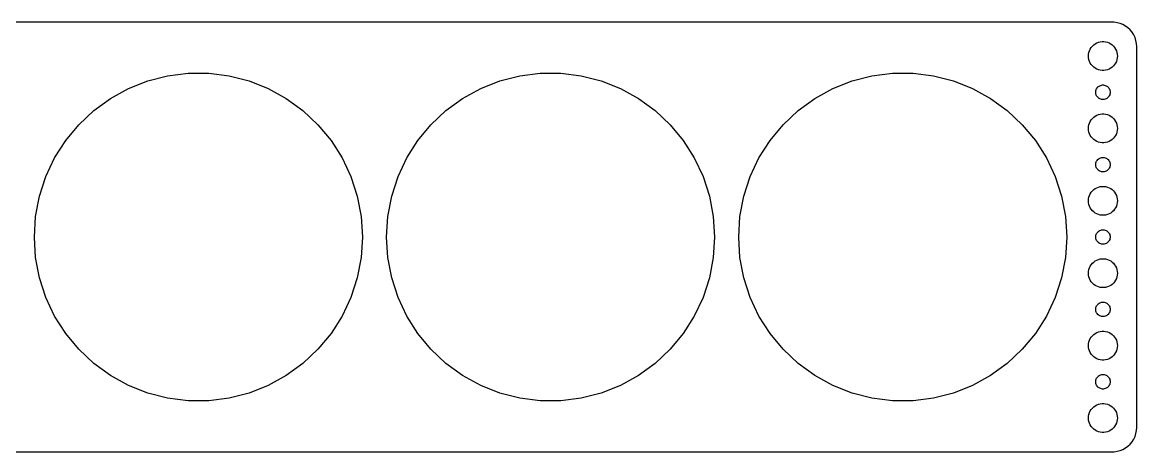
# Model space of a CAD drawing. Header units: metres. Extents: x -194 to 194, y -44 to 44.
# Drawn here: x -36.5 to 194.5, y -44.5 to 44.5 of the extents above; entities that cross this region are included whole.
import ezdxf

# ---------------------------------------------------------------- set-up
doc = ezdxf.new("R2010")
doc.units = ezdxf.units.M

msp = doc.modelspace()

# ---------------------------------------------------------------- linework, layer by layer
for p, q in [((189.814, 44.4901), (-189.814, 44.4901)), ((190.437, 44.4114), (189.814, 44.4901)), ((191.045, 44.2553), (190.437, 44.4114)), ((191.629, 44.0241), (191.045, 44.2553)), ((192.179, 43.7216), (191.629, 44.0241)), ((192.687, 43.3526), (192.179, 43.7216)), ((193.145, 42.9227), (192.687, 43.3526)), ((193.545, 42.4389), (193.145, 42.9227)), ((193.882, 41.9088), (193.545, 42.4389)), ((194.149, 41.3406), (193.882, 41.9088)), ((185.073, 39.2634), (185.313, 39.5536)), ((185.313, 39.5536), (185.588, 39.8115)), ((185.588, 39.8115), (185.893, 40.033)), ((185.893, 40.033), (186.223, 40.2145)), ((186.223, 40.2145), (186.573, 40.3532)), ((186.573, 40.3532), (186.938, 40.4469)), ((186.938, 40.4469), (187.312, 40.4941)), ((187.312, 40.4941), (187.688, 40.4941)), ((187.688, 40.4941), (188.062, 40.4469)), ((188.062, 40.4469), (188.427, 40.3532)), ((188.427, 40.3532), (188.777, 40.2145)), ((188.777, 40.2145), (189.107, 40.033)), ((189.107, 40.033), (189.412, 39.8115)), ((189.412, 39.8115), (189.687, 39.5536)), ((189.687, 39.5536), (189.927, 39.2634)), ((194.343, 40.7434), (194.149, 41.3406)), ((194.461, 40.1267), (194.343, 40.7434)), ((194.5, 39.5), (194.461, 40.1267)), ((194.5, -39.5), (194.5, 39.5)), ((184.5, 37.5), (184.524, 37.876)), ((184.524, 37.124), (184.5, 37.5)), ((184.524, 37.876), (184.594, 38.2461)), ((184.594, 36.7539), (184.524, 37.124)), ((184.594, 38.2461), (184.711, 38.6044)), ((184.711, 38.6044), (184.871, 38.9453)), ((184.871, 38.9453), (185.073, 39.2634)), ((189.927, 39.2634), (190.129, 38.9453)), ((190.129, 38.9453), (190.289, 38.6044)), ((190.289, 38.6044), (190.406, 38.2461)), ((190.406, 38.2461), (190.476, 37.876)), ((190.476, 37.124), (190.406, 36.7539)), ((190.476, 37.876), (190.5, 37.5)), ((190.5, 37.5), (190.476, 37.124)), ((184.711, 36.3956), (184.594, 36.7539)), ((184.871, 36.0547), (184.711, 36.3956)), ((185.073, 35.7366), (184.871, 36.0547)), ((185.313, 35.4464), (185.073, 35.7366)), ((185.588, 35.1885), (185.313, 35.4464)), ((185.893, 34.967), (185.588, 35.1885)), ((186.223, 34.7855), (185.893, 34.967)), ((186.573, 34.6468), (186.223, 34.7855)), ((188.777, 34.7855), (188.427, 34.6468)), ((189.107, 34.967), (188.777, 34.7855)), ((189.412, 35.1885), (189.107, 34.967)), ((189.687, 35.4464), (189.412, 35.1885)), ((189.927, 35.7366), (189.687, 35.4464)), ((190.129, 36.0547), (189.927, 35.7366)), ((190.289, 36.3956), (190.129, 36.0547)), ((190.406, 36.7539), (190.289, 36.3956)), ((-10.5066, 32.3359), (-6.37096, 33.3978)), ((-6.37096, 33.3978), (-2.13487, 33.9329)), ((-2.13487, 33.9329), (2.13487, 33.9329)), ((2.13487, 33.9329), (6.37096, 33.3978)), ((6.37096, 33.3978), (10.5066, 32.3359)), ((62.4934, 32.3359), (66.629, 33.3978)), ((66.629, 33.3978), (70.8651, 33.9329)), ((70.8651, 33.9329), (75.1349, 33.9329)), ((75.1349, 33.9329), (79.371, 33.3978)), ((79.371, 33.3978), (83.5066, 32.3359)), ((135.493, 32.3359), (139.629, 33.3978)), ((139.629, 33.3978), (143.865, 33.9329)), ((143.865, 33.9329), (148.135, 33.9329)), ((148.135, 33.9329), (152.371, 33.3978)), ((152.371, 33.3978), (156.507, 32.3359)), ((186.938, 34.5531), (186.573, 34.6468)), ((187.312, 34.5059), (186.938, 34.5531)), ((187.688, 34.5059), (187.312, 34.5059)), ((188.062, 34.5531), (187.688, 34.5059)), ((188.427, 34.6468), (188.062, 34.5531)), ((-18.2181, 28.7071), (-14.4765, 30.7641)), ((-14.4765, 30.7641), (-10.5066, 32.3359)), ((10.5066, 32.3359), (14.4765, 30.7641)), ((14.4765, 30.7641), (18.2181, 28.7071)), ((54.7819, 28.7071), (58.5235, 30.7641)), ((58.5235, 30.7641), (62.4934, 32.3359)), ((83.5066, 32.3359), (87.4765, 30.7641)), ((87.4765, 30.7641), (91.2181, 28.7071)), ((127.782, 28.7071), (131.523, 30.7641)), ((131.523, 30.7641), (135.493, 32.3359)), ((156.507, 32.3359), (160.477, 30.7641)), ((160.477, 30.7641), (164.218, 28.7071)), ((186, 30), (186.012, 30.188)), ((186.012, 30.188), (186.047, 30.373)), ((186.047, 30.373), (186.105, 30.5522)), ((186.105, 30.5522), (186.186, 30.7226)), ((186.186, 30.7226), (186.286, 30.8817)), ((186.286, 30.8817), (186.407, 31.0268)), ((186.407, 31.0268), (186.544, 31.1558)), ((186.544, 31.1558), (186.696, 31.2665)), ((186.696, 31.2665), (186.861, 31.3572)), ((186.861, 31.3572), (187.036, 31.4266)), ((187.036, 31.4266), (187.219, 31.4734)), ((187.219, 31.4734), (187.406, 31.497)), ((187.406, 31.497), (187.594, 31.497)), ((187.594, 31.497), (187.781, 31.4734)), ((187.781, 31.4734), (187.964, 31.4266)), ((187.964, 31.4266), (188.139, 31.3572)), ((188.139, 31.3572), (188.304, 31.2665)), ((188.304, 31.2665), (188.456, 31.1558)), ((188.456, 31.1558), (188.593, 31.0268)), ((188.593, 31.0268), (188.714, 30.8817)), ((188.714, 30.8817), (188.814, 30.7226)), ((188.814, 30.7226), (188.895, 30.5522)), ((188.895, 30.5522), (188.953, 30.373)), ((188.953, 30.373), (188.988, 30.188)), ((188.988, 30.188), (189, 30)), ((-21.6724, 26.1974), (-18.2181, 28.7071)), ((18.2181, 28.7071), (21.6724, 26.1974)), ((51.3276, 26.1974), (54.7819, 28.7071)), ((91.2181, 28.7071), (94.6724, 26.1974)), ((124.328, 26.1974), (127.782, 28.7071)), ((164.218, 28.7071), (167.672, 26.1974)), ((186.012, 29.812), (186, 30)), ((186.047, 29.627), (186.012, 29.812)), ((186.105, 29.4478), (186.047, 29.627)), ((186.186, 29.2774), (186.105, 29.4478)), ((186.286, 29.1183), (186.186, 29.2774)), ((186.407, 28.9732), (186.286, 29.1183)), ((186.544, 28.8442), (186.407, 28.9732)), ((186.696, 28.7335), (186.544, 28.8442)), ((186.861, 28.6427), (186.696, 28.7335)), ((187.036, 28.5734), (186.861, 28.6427)), ((187.219, 28.5266), (187.036, 28.5734)), ((187.406, 28.503), (187.219, 28.5266)), ((187.594, 28.503), (187.406, 28.503)), ((187.781, 28.5266), (187.594, 28.503)), ((187.964, 28.5734), (187.781, 28.5266)), ((188.139, 28.6427), (187.964, 28.5734)), ((188.304, 28.7335), (188.139, 28.6427)), ((188.456, 28.8442), (188.304, 28.7335)), ((188.593, 28.9732), (188.456, 28.8442)), ((188.714, 29.1183), (188.593, 28.9732)), ((188.814, 29.2774), (188.714, 29.1183)), ((188.895, 29.4478), (188.814, 29.2774)), ((188.953, 29.627), (188.895, 29.4478)), ((188.988, 29.812), (188.953, 29.627)), ((189, 30), (188.988, 29.812)), ((-24.7849, 23.2746), (-21.6724, 26.1974)), ((21.6724, 26.1974), (24.7849, 23.2746)), ((48.2151, 23.2746), (51.3276, 26.1974)), ((94.6724, 26.1974), (97.7849, 23.2746)), ((121.215, 23.2746), (124.328, 26.1974)), ((167.672, 26.1974), (170.785, 23.2746)), ((186.573, 25.3532), (186.938, 25.4469)), ((186.938, 25.4469), (187.312, 25.4941)), ((187.312, 25.4941), (187.688, 25.4941)), ((187.688, 25.4941), (188.062, 25.4469)), ((188.062, 25.4469), (188.427, 25.3532)), ((-27.5066, 19.9847), (-24.7849, 23.2746)), ((24.7849, 23.2746), (27.5066, 19.9847)), ((45.4934, 19.9847), (48.2151, 23.2746)), ((97.7849, 23.2746), (100.507, 19.9847)), ((118.493, 19.9847), (121.215, 23.2746)), ((170.785, 23.2746), (173.507, 19.9847)), ((184.524, 22.876), (184.594, 23.2461)), ((184.594, 23.2461), (184.711, 23.6044)), ((184.711, 23.6044), (184.871, 23.9453)), ((184.871, 23.9453), (185.073, 24.2634)), ((185.073, 24.2634), (185.313, 24.5536)), ((185.313, 24.5536), (185.588, 24.8115)), ((185.588, 24.8115), (185.893, 25.033)), ((185.893, 25.033), (186.223, 25.2145)), ((186.223, 25.2145), (186.573, 25.3532)), ((188.427, 25.3532), (188.777, 25.2145)), ((188.777, 25.2145), (189.107, 25.033)), ((189.107, 25.033), (189.412, 24.8115)), ((189.412, 24.8115), (189.687, 24.5536)), ((189.687, 24.5536), (189.927, 24.2634)), ((189.927, 24.2634), (190.129, 23.9453)), ((190.129, 23.9453), (190.289, 23.6044)), ((190.289, 23.6044), (190.406, 23.2461)), ((190.406, 23.2461), (190.476, 22.876)), ((184.5, 22.5), (184.524, 22.876)), ((184.524, 22.124), (184.5, 22.5)), ((184.594, 21.7539), (184.524, 22.124)), ((184.711, 21.3956), (184.594, 21.7539)), ((184.871, 21.0547), (184.711, 21.3956)), ((185.073, 20.7366), (184.871, 21.0547)), ((190.129, 21.0547), (189.927, 20.7366)), ((190.289, 21.3956), (190.129, 21.0547)), ((190.406, 21.7539), (190.289, 21.3956)), ((190.476, 22.124), (190.406, 21.7539)), ((190.476, 22.876), (190.5, 22.5)), ((190.5, 22.5), (190.476, 22.124)), ((-29.7944, 16.3796), (-27.5066, 19.9847)), ((27.5066, 19.9847), (29.7944, 16.3796)), ((43.2056, 16.3796), (45.4934, 19.9847)), ((100.507, 19.9847), (102.794, 16.3796)), ((116.206, 16.3796), (118.493, 19.9847)), ((173.507, 19.9847), (175.794, 16.3796)), ((185.313, 20.4464), (185.073, 20.7366)), ((185.588, 20.1884), (185.313, 20.4464)), ((185.893, 19.967), (185.588, 20.1884)), ((186.223, 19.7855), (185.893, 19.967)), ((186.573, 19.6468), (186.223, 19.7855)), ((186.938, 19.5531), (186.573, 19.6468)), ((187.312, 19.5059), (186.938, 19.5531)), ((187.688, 19.5059), (187.312, 19.5059)), ((188.062, 19.5531), (187.688, 19.5059)), ((188.427, 19.6468), (188.062, 19.5531)), ((188.777, 19.7855), (188.427, 19.6468)), ((189.107, 19.967), (188.777, 19.7855)), ((189.412, 20.1884), (189.107, 19.967)), ((189.687, 20.4464), (189.412, 20.1884)), ((189.927, 20.7366), (189.687, 20.4464)), ((-31.6124, 12.5162), (-29.7944, 16.3796)), ((29.7944, 16.3796), (31.6124, 12.5162)), ((41.3876, 12.5162), (43.2056, 16.3796)), ((102.794, 16.3796), (104.612, 12.5162)), ((114.388, 12.5162), (116.206, 16.3796)), ((175.794, 16.3796), (177.612, 12.5162)), ((186.544, 16.1558), (186.696, 16.2665)), ((186.696, 16.2665), (186.861, 16.3572)), ((186.861, 16.3572), (187.036, 16.4266)), ((187.036, 16.4266), (187.219, 16.4734)), ((187.219, 16.4734), (187.406, 16.497)), ((187.406, 16.497), (187.594, 16.497)), ((187.594, 16.497), (187.781, 16.4734)), ((187.781, 16.4734), (187.964, 16.4266)), ((187.964, 16.4266), (188.139, 16.3572)), ((188.139, 16.3572), (188.304, 16.2665)), ((188.304, 16.2665), (188.456, 16.1558)), ((186, 15), (186.012, 15.188)), ((186.012, 14.812), (186, 15)), ((186.012, 15.188), (186.047, 15.373)), ((186.047, 14.627), (186.012, 14.812)), ((186.047, 15.373), (186.105, 15.5522)), ((186.105, 14.4478), (186.047, 14.627)), ((186.105, 15.5522), (186.186, 15.7226)), ((186.186, 14.2774), (186.105, 14.4478)), ((186.186, 15.7226), (186.286, 15.8817)), ((186.286, 14.1183), (186.186, 14.2774)), ((186.286, 15.8817), (186.407, 16.0268)), ((186.407, 13.9732), (186.286, 14.1183)), ((186.407, 16.0268), (186.544, 16.1558)), ((186.544, 13.8442), (186.407, 13.9732)), ((188.456, 16.1558), (188.593, 16.0268)), ((188.593, 13.9732), (188.456, 13.8442)), ((188.593, 16.0268), (188.714, 15.8817)), ((188.714, 14.1183), (188.593, 13.9732)), ((188.714, 15.8817), (188.814, 15.7226)), ((188.814, 14.2774), (188.714, 14.1183)), ((188.814, 15.7226), (188.895, 15.5522)), ((188.895, 14.4478), (188.814, 14.2774)), ((188.895, 15.5522), (188.953, 15.373)), ((188.953, 14.627), (188.895, 14.4478)), ((188.953, 15.373), (188.988, 15.188)), ((188.988, 14.812), (188.953, 14.627)), ((188.988, 15.188), (189, 15)), ((189, 15), (188.988, 14.812)), ((-32.9318, 8.45544), (-31.6124, 12.5162)), ((31.6124, 12.5162), (32.9318, 8.45544)), ((40.0682, 8.45544), (41.3876, 12.5162)), ((104.612, 12.5162), (105.932, 8.45544)), ((113.068, 8.45544), (114.388, 12.5162)), ((177.612, 12.5162), (178.932, 8.45544)), ((186.696, 13.7335), (186.544, 13.8442)), ((186.861, 13.6427), (186.696, 13.7335)), ((187.036, 13.5734), (186.861, 13.6427)), ((187.219, 13.5266), (187.036, 13.5734)), ((187.406, 13.5029), (187.219, 13.5266)), ((187.594, 13.5029), (187.406, 13.5029)), ((187.781, 13.5266), (187.594, 13.5029)), ((187.964, 13.5734), (187.781, 13.5266)), ((188.139, 13.6427), (187.964, 13.5734)), ((188.304, 13.7335), (188.139, 13.6427)), ((188.456, 13.8442), (188.304, 13.7335)), ((184.871, 8.94525), (185.073, 9.26335)), ((185.073, 9.26335), (185.313, 9.55363)), ((185.313, 9.55363), (185.588, 9.81154)), ((185.588, 9.81154), (185.893, 10.033)), ((185.893, 10.033), (186.223, 10.2145)), ((186.223, 10.2145), (186.573, 10.3532)), ((186.573, 10.3532), (186.938, 10.4469)), ((186.938, 10.4469), (187.312, 10.4941)), ((187.312, 10.4941), (187.688, 10.4941)), ((187.688, 10.4941), (188.062, 10.4469)), ((188.062, 10.4469), (188.427, 10.3532)), ((188.427, 10.3532), (188.777, 10.2145)), ((188.777, 10.2145), (189.107, 10.033)), ((189.107, 10.033), (189.412, 9.81154)), ((189.412, 9.81154), (189.687, 9.55363)), ((189.687, 9.55363), (189.927, 9.26335)), ((189.927, 9.26335), (190.129, 8.94525)), ((-33.7319, 4.26132), (-32.9318, 8.45544)), ((32.9318, 8.45544), (33.7319, 4.26132)), ((39.2681, 4.26132), (40.0682, 8.45544)), ((105.932, 8.45544), (106.732, 4.26132)), ((112.268, 4.26132), (113.068, 8.45544)), ((178.932, 8.45544), (179.732, 4.26132)), ((184.5, 7.5), (184.524, 7.87599)), ((184.524, 7.12399), (184.5, 7.5)), ((184.524, 7.87599), (184.594, 8.24606)), ((184.594, 6.75392), (184.524, 7.12399)), ((184.594, 8.24606), (184.711, 8.60437)), ((184.711, 8.60437), (184.871, 8.94525)), ((190.129, 8.94525), (190.289, 8.60437)), ((190.289, 8.60437), (190.406, 8.24606)), ((190.406, 8.24606), (190.476, 7.87599)), ((190.476, 7.12399), (190.406, 6.75392)), ((190.476, 7.87599), (190.5, 7.5)), ((190.5, 7.5), (190.476, 7.12399)), ((184.711, 6.39561), (184.594, 6.75392)), ((184.871, 6.05473), (184.711, 6.39561)), ((185.073, 5.73663), (184.871, 6.05473)), ((185.313, 5.44635), (185.073, 5.73663)), ((185.588, 5.18845), (185.313, 5.44635)), ((185.893, 4.96701), (185.588, 5.18845)), ((186.223, 4.78551), (185.893, 4.96701)), ((186.573, 4.64682), (186.223, 4.78551)), ((186.938, 4.55313), (186.573, 4.64682)), ((188.427, 4.64682), (188.062, 4.55313)), ((188.777, 4.78551), (188.427, 4.64682)), ((189.107, 4.96701), (188.777, 4.78551)), ((189.412, 5.18845), (189.107, 4.96701)), ((189.687, 5.44635), (189.412, 5.18845)), ((189.927, 5.73663), (189.687, 5.44635)), ((190.129, 6.05473), (189.927, 5.73663)), ((190.289, 6.39561), (190.129, 6.05473)), ((190.406, 6.75392), (190.289, 6.39561)), ((-34, 0), (-33.7319, 4.26132)), ((33.7319, 4.26132), (34, 0)), ((39, 0), (39.2681, 4.26132)), ((106.732, 4.26132), (107, 0)), ((112, 0), (112.268, 4.26132)), ((179.732, 4.26132), (180, 0)), ((187.312, 4.50591), (186.938, 4.55313)), ((187.688, 4.50591), (187.312, 4.50591)), ((188.062, 4.55313), (187.688, 4.50591)), ((-33.7319, -4.26132), (-34, 0)), ((34, 0), (33.7319, -4.26132)), ((39.2681, -4.26132), (39, 0)), ((107, 0), (106.732, -4.26132)), ((112.268, -4.26132), (112, 0)), ((180, 0), (179.732, -4.26132)), ((186, 0), (186.012, 0.18799)), ((186.012, -0.18799), (186, 0)), ((186.012, 0.18799), (186.047, 0.37303)), ((186.047, 0.37303), (186.105, 0.55219)), ((186.105, 0.55219), (186.186, 0.72263)), ((186.186, 0.72263), (186.286, 0.88167)), ((186.286, 0.88167), (186.407, 1.02681)), ((186.407, 1.02681), (186.544, 1.15576)), ((186.544, 1.15576), (186.696, 1.26648)), ((186.696, 1.26648), (186.861, 1.35724)), ((186.861, 1.35724), (187.036, 1.42657)), ((187.036, 1.42657), (187.219, 1.47342)), ((187.219, 1.47342), (187.406, 1.49704)), ((187.406, 1.49704), (187.594, 1.49704)), ((187.594, 1.49704), (187.781, 1.47342)), ((187.781, 1.47342), (187.964, 1.42657)), ((187.964, 1.42657), (188.139, 1.35724)), ((188.139, 1.35724), (188.304, 1.26648)), ((188.304, 1.26648), (188.456, 1.15576)), ((188.456, 1.15576), (188.593, 1.02681)), ((188.593, 1.02681), (188.714, 0.88167)), ((188.714, 0.88167), (188.814, 0.72263)), ((188.814, 0.72263), (188.895, 0.55219)), ((188.895, 0.55219), (188.953, 0.37303)), ((188.953, 0.37303), (188.988, 0.18799)), ((188.988, 0.18799), (189, 0)), ((189, 0), (188.988, -0.18799)), ((186.047, -0.37303), (186.012, -0.18799)), ((186.105, -0.55219), (186.047, -0.37303)), ((186.186, -0.72263), (186.105, -0.55219)), ((186.286, -0.88167), (186.186, -0.72263)), ((186.407, -1.02681), (186.286, -0.88167)), ((186.544, -1.15576), (186.407, -1.02681)), ((186.696, -1.26648), (186.544, -1.15576)), ((186.861, -1.35724), (186.696, -1.26648)), ((187.036, -1.42657), (186.861, -1.35724)), ((187.219, -1.47342), (187.036, -1.42657)), ((187.406, -1.49704), (187.219, -1.47342)), ((187.594, -1.49704), (187.406, -1.49704)), ((187.781, -1.47342), (187.594, -1.49704)), ((187.964, -1.42657), (187.781, -1.47342)), ((188.139, -1.35724), (187.964, -1.42657)), ((188.304, -1.26648), (188.139, -1.35724)), ((188.456, -1.15576), (188.304, -1.26648)), ((188.593, -1.02681), (188.456, -1.15576)), ((188.714, -0.88167), (188.593, -1.02681)), ((188.814, -0.72263), (188.714, -0.88167)), ((188.895, -0.55219), (188.814, -0.72263)), ((188.953, -0.37303), (188.895, -0.55219)), ((188.988, -0.18799), (188.953, -0.37303)), ((-32.9318, -8.45544), (-33.7319, -4.26132)), ((33.7319, -4.26132), (32.9318, -8.45544)), ((40.0682, -8.45544), (39.2681, -4.26132)), ((106.732, -4.26132), (105.932, -8.45544)), ((113.068, -8.45544), (112.268, -4.26132)), ((179.732, -4.26132), (178.932, -8.45544)), ((186.573, -4.64682), (186.938, -4.55313)), ((186.938, -4.55313), (187.312, -4.50591)), ((187.312, -4.50591), (187.688, -4.50591)), ((187.688, -4.50591), (188.062, -4.55313)), ((188.062, -4.55313), (188.427, -4.64682)), ((184.524, -7.12399), (184.594, -6.75392)), ((184.594, -6.75392), (184.711, -6.39561)), ((184.711, -6.39561), (184.871, -6.05473)), ((184.871, -6.05473), (185.073, -5.73663)), ((185.073, -5.73663), (185.313, -5.44635)), ((185.313, -5.44635), (185.588, -5.18845)), ((185.588, -5.18845), (185.893, -4.96701)), ((185.893, -4.96701), (186.223, -4.78551)), ((186.223, -4.78551), (186.573, -4.64682)), ((188.427, -4.64682), (188.777, -4.78551)), ((188.777, -4.78551), (189.107, -4.96701)), ((189.107, -4.96701), (189.412, -5.18845)), ((189.412, -5.18845), (189.687, -5.44635)), ((189.687, -5.44635), (189.927, -5.73663)), ((189.927, -5.73663), (190.129, -6.05473)), ((190.129, -6.05473), (190.289, -6.39561)), ((190.289, -6.39561), (190.406, -6.75392)), ((190.406, -6.75392), (190.476, -7.12399)), ((-31.6124, -12.5162), (-32.9318, -8.45544)), ((32.9318, -8.45544), (31.6124, -12.5162)), ((41.3876, -12.5162), (40.0682, -8.45544)), ((105.932, -8.45544), (104.612, -12.5162)), ((114.388, -12.5162), (113.068, -8.45544)), ((178.932, -8.45544), (177.612, -12.5162)), ((184.5, -7.5), (184.524, -7.12399)), ((184.524, -7.87599), (184.5, -7.5)), ((184.594, -8.24606), (184.524, -7.87599)), ((184.711, -8.60437), (184.594, -8.24606)), ((184.871, -8.94525), (184.711, -8.60437)), ((185.073, -9.26335), (184.871, -8.94525)), ((190.129, -8.94525), (189.927, -9.26335)), ((190.289, -8.60437), (190.129, -8.94525)), ((190.406, -8.24606), (190.289, -8.60437)), ((190.476, -7.87599), (190.406, -8.24606)), ((190.476, -7.12399), (190.5, -7.5)), ((190.5, -7.5), (190.476, -7.87599)), ((185.313, -9.55363), (185.073, -9.26335)), ((185.588, -9.81154), (185.313, -9.55363)), ((185.893, -10.033), (185.588, -9.81154)), ((186.223, -10.2145), (185.893, -10.033)), ((186.573, -10.3532), (186.223, -10.2145)), ((186.938, -10.4469), (186.573, -10.3532)), ((187.312, -10.4941), (186.938, -10.4469)), ((187.688, -10.4941), (187.312, -10.4941)), ((188.062, -10.4469), (187.688, -10.4941)), ((188.427, -10.3532), (188.062, -10.4469)), ((188.777, -10.2145), (188.427, -10.3532)), ((189.107, -10.033), (188.777, -10.2145)), ((189.412, -9.81154), (189.107, -10.033)), ((189.687, -9.55363), (189.412, -9.81154)), ((189.927, -9.26335), (189.687, -9.55363)), ((-29.7944, -16.3796), (-31.6124, -12.5162)), ((31.6124, -12.5162), (29.7944, -16.3796)), ((43.2056, -16.3796), (41.3876, -12.5162)), ((104.612, -12.5162), (102.794, -16.3796)), ((116.206, -16.3796), (114.388, -12.5162)), ((177.612, -12.5162), (175.794, -16.3796)), ((186.407, -13.9732), (186.544, -13.8442)), ((186.544, -13.8442), (186.696, -13.7335)), ((186.696, -13.7335), (186.861, -13.6427)), ((186.861, -13.6427), (187.036, -13.5734)), ((187.036, -13.5734), (187.219, -13.5266)), ((187.219, -13.5266), (187.406, -13.5029)), ((187.406, -13.5029), (187.594, -13.5029)), ((187.594, -13.5029), (187.781, -13.5266)), ((187.781, -13.5266), (187.964, -13.5734)), ((187.964, -13.5734), (188.139, -13.6427)), ((188.139, -13.6427), (188.304, -13.7335)), ((188.304, -13.7335), (188.456, -13.8442)), ((188.456, -13.8442), (188.593, -13.9732)), ((186, -15), (186.012, -14.812)), ((186.012, -15.188), (186, -15)), ((186.012, -14.812), (186.047, -14.627)), ((186.047, -15.373), (186.012, -15.188)), ((186.047, -14.627), (186.105, -14.4478)), ((186.105, -15.5522), (186.047, -15.373)), ((186.105, -14.4478), (186.186, -14.2774)), ((186.186, -15.7226), (186.105, -15.5522)), ((186.186, -14.2774), (186.286, -14.1183)), ((186.286, -15.8817), (186.186, -15.7226)), ((186.286, -14.1183), (186.407, -13.9732)), ((186.407, -16.0268), (186.286, -15.8817)), ((186.544, -16.1558), (186.407, -16.0268)), ((186.696, -16.2665), (186.544, -16.1558)), ((188.456, -16.1558), (188.304, -16.2665)), ((188.593, -16.0268), (188.456, -16.1558)), ((188.593, -13.9732), (188.714, -14.1183)), ((188.714, -15.8817), (188.593, -16.0268)), ((188.714, -14.1183), (188.814, -14.2774)), ((188.814, -15.7226), (188.714, -15.8817)), ((188.814, -14.2774), (188.895, -14.4478)), ((188.895, -15.5522), (188.814, -15.7226)), ((188.895, -14.4478), (188.953, -14.627)), ((188.953, -15.373), (188.895, -15.5522)), ((188.953, -14.627), (188.988, -14.812)), ((188.988, -15.188), (188.953, -15.373)), ((188.988, -14.812), (189, -15)), ((189, -15), (188.988, -15.188)), ((-27.5066, -19.9847), (-29.7944, -16.3796)), ((29.7944, -16.3796), (27.5066, -19.9847)), ((45.4934, -19.9847), (43.2056, -16.3796)), ((102.794, -16.3796), (100.507, -19.9847)), ((118.493, -19.9847), (116.206, -16.3796)), ((175.794, -16.3796), (173.507, -19.9847)), ((186.861, -16.3572), (186.696, -16.2665)), ((187.036, -16.4266), (186.861, -16.3572)), ((187.219, -16.4734), (187.036, -16.4266)), ((187.406, -16.497), (187.219, -16.4734)), ((187.594, -16.497), (187.406, -16.497)), ((187.781, -16.4734), (187.594, -16.497)), ((187.964, -16.4266), (187.781, -16.4734)), ((188.139, -16.3572), (187.964, -16.4266)), ((188.304, -16.2665), (188.139, -16.3572)), ((-24.7849, -23.2746), (-27.5066, -19.9847)), ((27.5066, -19.9847), (24.7849, -23.2746)), ((48.2151, -23.2746), (45.4934, -19.9847)), ((100.507, -19.9847), (97.7849, -23.2746)), ((121.215, -23.2746), (118.493, -19.9847)), ((173.507, -19.9847), (170.785, -23.2746)), ((184.871, -21.0547), (185.073, -20.7366)), ((185.073, -20.7366), (185.313, -20.4464)), ((185.313, -20.4464), (185.588, -20.1884)), ((185.588, -20.1884), (185.893, -19.967)), ((185.893, -19.967), (186.223, -19.7855)), ((186.223, -19.7855), (186.573, -19.6468)), ((186.573, -19.6468), (186.938, -19.5531)), ((186.938, -19.5531), (187.312, -19.5059)), ((187.312, -19.5059), (187.688, -19.5059)), ((187.688, -19.5059), (188.062, -19.5531)), ((188.062, -19.5531), (188.427, -19.6468)), ((188.427, -19.6468), (188.777, -19.7855)), ((188.777, -19.7855), (189.107, -19.967)), ((189.107, -19.967), (189.412, -20.1884)), ((189.412, -20.1884), (189.687, -20.4464)), ((189.687, -20.4464), (189.927, -20.7366)), ((189.927, -20.7366), (190.129, -21.0547)), ((184.5, -22.5), (184.524, -22.124)), ((184.524, -22.876), (184.5, -22.5)), ((184.524, -22.124), (184.594, -21.7539)), ((184.594, -23.2461), (184.524, -22.876)), ((184.594, -21.7539), (184.711, -21.3956)), ((184.711, -21.3956), (184.871, -21.0547)), ((190.129, -21.0547), (190.289, -21.3956)), ((190.289, -21.3956), (190.406, -21.7539)), ((190.406, -21.7539), (190.476, -22.124)), ((190.476, -22.876), (190.406, -23.2461)), ((190.476, -22.124), (190.5, -22.5)), ((190.5, -22.5), (190.476, -22.876)), ((-21.6724, -26.1974), (-24.7849, -23.2746)), ((24.7849, -23.2746), (21.6724, -26.1974)), ((51.3276, -26.1974), (48.2151, -23.2746)), ((97.7849, -23.2746), (94.6724, -26.1974)), ((124.328, -26.1974), (121.215, -23.2746)), ((170.785, -23.2746), (167.672, -26.1974)), ((184.711, -23.6044), (184.594, -23.2461)), ((184.871, -23.9453), (184.711, -23.6044)), ((185.073, -24.2634), (184.871, -23.9453)), ((185.313, -24.5536), (185.073, -24.2634)), ((185.588, -24.8115), (185.313, -24.5536)), ((185.893, -25.033), (185.588, -24.8115)), ((186.223, -25.2145), (185.893, -25.033)), ((186.573, -25.3532), (186.223, -25.2145)), ((186.938, -25.4469), (186.573, -25.3532)), ((188.427, -25.3532), (188.062, -25.4469)), ((188.777, -25.2145), (188.427, -25.3532)), ((189.107, -25.033), (188.777, -25.2145)), ((189.412, -24.8115), (189.107, -25.033)), ((189.687, -24.5536), (189.412, -24.8115)), ((189.927, -24.2634), (189.687, -24.5536)), ((190.129, -23.9453), (189.927, -24.2634)), ((190.289, -23.6044), (190.129, -23.9453)), ((190.406, -23.2461), (190.289, -23.6044)), ((-18.2181, -28.7071), (-21.6724, -26.1974)), ((21.6724, -26.1974), (18.2181, -28.7071)), ((54.7819, -28.7071), (51.3276, -26.1974)), ((94.6724, -26.1974), (91.2181, -28.7071)), ((127.782, -28.7071), (124.328, -26.1974)), ((167.672, -26.1974), (164.218, -28.7071)), ((187.312, -25.4941), (186.938, -25.4469)), ((187.688, -25.4941), (187.312, -25.4941)), ((188.062, -25.4469), (187.688, -25.4941)), ((-14.4765, -30.7641), (-18.2181, -28.7071)), ((18.2181, -28.7071), (14.4765, -30.7641)), ((58.5235, -30.7641), (54.7819, -28.7071)), ((91.2181, -28.7071), (87.4765, -30.7641)), ((131.523, -30.7641), (127.782, -28.7071)), ((164.218, -28.7071), (160.477, -30.7641)), ((186, -30), (186.012, -29.812)), ((186.012, -30.188), (186, -30)), ((186.012, -29.812), (186.047, -29.627)), ((186.047, -29.627), (186.105, -29.4478)), ((186.105, -29.4478), (186.186, -29.2774)), ((186.186, -29.2774), (186.286, -29.1183)), ((186.286, -29.1183), (186.407, -28.9732)), ((186.407, -28.9732), (186.544, -28.8442)), ((186.544, -28.8442), (186.696, -28.7335)), ((186.696, -28.7335), (186.861, -28.6427)), ((186.861, -28.6427), (187.036, -28.5734)), ((187.036, -28.5734), (187.219, -28.5266)), ((187.219, -28.5266), (187.406, -28.503)), ((187.406, -28.503), (187.594, -28.503)), ((187.594, -28.503), (187.781, -28.5266)), ((187.781, -28.5266), (187.964, -28.5734)), ((187.964, -28.5734), (188.139, -28.6427)), ((188.139, -28.6427), (188.304, -28.7335)), ((188.304, -28.7335), (188.456, -28.8442)), ((188.456, -28.8442), (188.593, -28.9732)), ((188.593, -28.9732), (188.714, -29.1183)), ((188.714, -29.1183), (188.814, -29.2774)), ((188.814, -29.2774), (188.895, -29.4478)), ((188.895, -29.4478), (188.953, -29.627)), ((188.953, -29.627), (188.988, -29.812)), ((188.988, -29.812), (189, -30)), ((189, -30), (188.988, -30.188)), ((-10.5066, -32.3359), (-14.4765, -30.7641)), ((-6.37096, -33.3978), (-10.5066, -32.3359)), ((10.5066, -32.3359), (6.37096, -33.3978)), ((14.4765, -30.7641), (10.5066, -32.3359)), ((62.4934, -32.3359), (58.5235, -30.7641)), ((66.629, -33.3978), (62.4934, -32.3359)), ((83.5066, -32.3359), (79.371, -33.3978)), ((87.4765, -30.7641), (83.5066, -32.3359)), ((135.493, -32.3359), (131.523, -30.7641)), ((139.629, -33.3978), (135.493, -32.3359)), ((156.507, -32.3359), (152.371, -33.3978)), ((160.477, -30.7641), (156.507, -32.3359)), ((186.047, -30.373), (186.012, -30.188)), ((186.105, -30.5522), (186.047, -30.373)), ((186.186, -30.7226), (186.105, -30.5522)), ((186.286, -30.8817), (186.186, -30.7226)), ((186.407, -31.0268), (186.286, -30.8817)), ((186.544, -31.1558), (186.407, -31.0268)), ((186.696, -31.2665), (186.544, -31.1558)), ((186.861, -31.3572), (186.696, -31.2665)), ((187.036, -31.4266), (186.861, -31.3572)), ((187.219, -31.4734), (187.036, -31.4266)), ((187.406, -31.497), (187.219, -31.4734)), ((187.594, -31.497), (187.406, -31.497)), ((187.781, -31.4734), (187.594, -31.497)), ((187.964, -31.4266), (187.781, -31.4734)), ((188.139, -31.3572), (187.964, -31.4266)), ((188.304, -31.2665), (188.139, -31.3572)), ((188.456, -31.1558), (188.304, -31.2665)), ((188.593, -31.0268), (188.456, -31.1558)), ((188.714, -30.8817), (188.593, -31.0268)), ((188.814, -30.7226), (188.714, -30.8817)), ((188.895, -30.5522), (188.814, -30.7226)), ((188.953, -30.373), (188.895, -30.5522)), ((188.988, -30.188), (188.953, -30.373)), ((-2.13487, -33.9329), (-6.37096, -33.3978)), ((2.13487, -33.9329), (-2.13487, -33.9329)), ((6.37096, -33.3978), (2.13487, -33.9329)), ((70.8651, -33.9329), (66.629, -33.3978)), ((75.1349, -33.9329), (70.8651, -33.9329)), ((79.371, -33.3978), (75.1349, -33.9329)), ((143.865, -33.9329), (139.629, -33.3978)), ((148.135, -33.9329), (143.865, -33.9329)), ((152.371, -33.3978), (148.135, -33.9329)), ((186.223, -34.7855), (186.573, -34.6468)), ((186.573, -34.6468), (186.938, -34.5531)), ((186.938, -34.5531), (187.312, -34.5059)), ((187.312, -34.5059), (187.688, -34.5059)), ((187.688, -34.5059), (188.062, -34.5531)), ((188.062, -34.5531), (188.427, -34.6468)), ((188.427, -34.6468), (188.777, -34.7855)), ((184.524, -37.124), (184.594, -36.7539)), ((184.594, -36.7539), (184.711, -36.3956)), ((184.711, -36.3956), (184.871, -36.0547)), ((184.871, -36.0547), (185.073, -35.7366)), ((185.073, -35.7366), (185.313, -35.4464)), ((185.313, -35.4464), (185.588, -35.1885)), ((185.588, -35.1885), (185.893, -34.967)), ((185.893, -34.967), (186.223, -34.7855)), ((188.777, -34.7855), (189.107, -34.967)), ((189.107, -34.967), (189.412, -35.1885)), ((189.412, -35.1885), (189.687, -35.4464)), ((189.687, -35.4464), (189.927, -35.7366)), ((189.927, -35.7366), (190.129, -36.0547)), ((190.129, -36.0547), (190.289, -36.3956)), ((190.289, -36.3956), (190.406, -36.7539)), ((190.406, -36.7539), (190.476, -37.124)), ((184.5, -37.5), (184.524, -37.124)), ((184.524, -37.876), (184.5, -37.5)), ((184.594, -38.2461), (184.524, -37.876)), ((184.711, -38.6044), (184.594, -38.2461)), ((184.871, -38.9453), (184.711, -38.6044)), ((185.073, -39.2634), (184.871, -38.9453)), ((185.313, -39.5536), (185.073, -39.2634)), ((189.927, -39.2634), (189.687, -39.5536)), ((190.129, -38.9453), (189.927, -39.2634)), ((190.289, -38.6044), (190.129, -38.9453)), ((190.406, -38.2461), (190.289, -38.6044)), ((190.476, -37.876), (190.406, -38.2461)), ((190.476, -37.124), (190.5, -37.5)), ((190.5, -37.5), (190.476, -37.876)), ((185.588, -39.8115), (185.313, -39.5536)), ((185.893, -40.033), (185.588, -39.8115)), ((186.223, -40.2145), (185.893, -40.033)), ((186.573, -40.3532), (186.223, -40.2145)), ((186.938, -40.4469), (186.573, -40.3532)), ((187.312, -40.4941), (186.938, -40.4469)), ((187.688, -40.4941), (187.312, -40.4941)), ((188.062, -40.4469), (187.688, -40.4941)), ((188.427, -40.3532), (188.062, -40.4469)), ((188.777, -40.2145), (188.427, -40.3532)), ((189.107, -40.033), (188.777, -40.2145)), ((189.412, -39.8115), (189.107, -40.033)), ((189.687, -39.5536), (189.412, -39.8115)), ((193.882, -41.9088), (194.149, -41.3406)), ((194.149, -41.3406), (194.343, -40.7434)), ((194.343, -40.7434), (194.461, -40.1267)), ((194.461, -40.1267), (194.5, -39.5)), ((191.629, -44.0241), (192.179, -43.7216)), ((192.179, -43.7216), (192.687, -43.3526)), ((192.687, -43.3526), (193.145, -42.9227)), ((193.145, -42.9227), (193.545, -42.4389)), ((193.545, -42.4389), (193.882, -41.9088)), ((-189.814, -44.4901), (189.814, -44.4901)), ((189.814, -44.4901), (190.437, -44.4114)), ((190.437, -44.4114), (191.045, -44.2553)), ((191.045, -44.2553), (191.629, -44.0241))]:
    msp.add_line(p, q)

doc.saveas('drawing.dxf')
